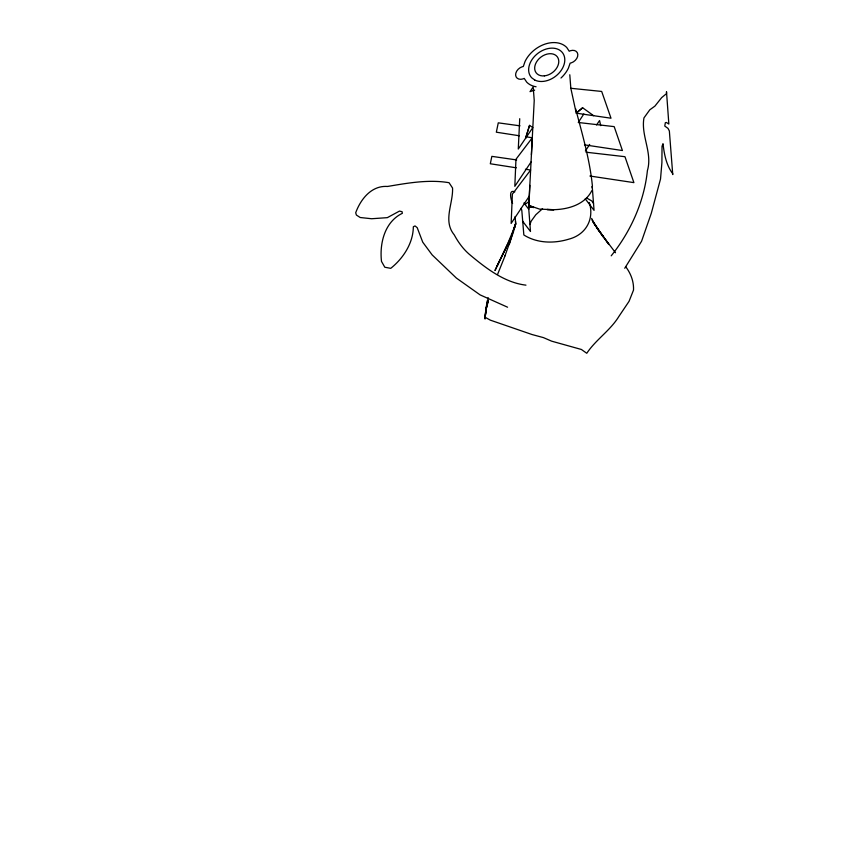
<?xml version="1.0" encoding="UTF-8"?>
<svg xmlns="http://www.w3.org/2000/svg" width="854" height="854" viewBox="0 0 854 854"><rect width="100%" height="100%" fill="white"/><g stroke="black" fill="none" stroke-linecap="round" stroke-linejoin="round"><path stroke-width="1.28" d="M531.049 161.993L514.823 186.321L515.965 159.271L532.298 137.772L525.872 136.779M519.723 118.695L518.282 149.044L532.811 127.609L529.544 125.378L525.552 138.327L529.555 125.378M529.822 185.361L528.775 209.241L523.961 202.942M531.412 154.723L534.23 100.452L533.195 86.937L530.024 91.645L534.636 90.118M532.202 139.565L528.669 207.864L530.483 231.498L522.467 220.994M625.587 266.565C630.786 273.333 633.914 281.5 633.519 290.072L629.056 301.323L618.936 316.364C610.3 330.519 595.9 339.561 586.773 353.278L581.382 349.467L551.663 341.173L543.454 337.618L532.074 334.544L490.345 320.154L485.2 317.304L485.798 309.543L487.976 300.715M485.221 317.005L485.766 310.258M485.979 312.585L486.3 310.205M487.132 300.939L485.915 309.714L488.104 300.651M486.801 306.554L487.186 304.024M487.57 301.483L488.146 297.672M514.834 225.328L509.24 244.586M515.528 223.705L514.012 229.801L515.261 224.933M513.948 230.068L515.517 223.748M513.638 231.338L505.002 255.805M529.95 224.581L531.124 221.229L535.8 214.76L542.557 208.686M514.46 227.367L507.543 244.063L494.978 270.569L499.28 261.185M497.54 274.486L505.237 255.367M505.888 248.044L507.489 244.82L496.964 266.299L510.543 238.757M508.002 243.806L510.041 239.771M591.758 190.784C583.72 206.615 563.266 210.671 546.987 209.518L554.011 209.689L539.589 209.134L528.85 205.398L533.761 207.565L528.829 206.679L531.38 206.849M585.406 150.966L589.676 144.422M583.837 113.966L578.275 122.485L614.186 126.627L622.427 150.539L584.467 144.849M624.733 268.263L641.589 241.212L651.303 213.265L660.526 178.998L661.903 162.655L662.031 146.29L663.014 143.718C664.198 154.104 666.259 165.132 672.642 173.597L672.749 174.579L669.355 130.95L667.988 128.367L664.764 126.061L665.351 122.698L666.398 122.474L668.853 124.054L666.504 91.752L666.483 93.641L661.69 97.591L654.911 106.12L649.798 109.814L643.959 117.905C640.735 135.647 652.702 152.695 647.396 170.651C644.162 201.8 630.668 231.594 611.218 255.816M529.277 196.185L511.14 223.438L512.379 194.125L530.633 170.031L525.423 169.231M596.562 124.94L599.561 120.553L600.746 125.666M569.789 74.768L570.835 88.282L576.247 113.176L582.609 107.743L593.626 115.685M576.247 113.176L582.609 107.743M524.89 204.501L528.839 201.672M525.957 285.151C504.885 282.674 486.481 268.658 470.511 255.314C463.658 249.699 458.417 242.611 454.253 234.861C442.682 220.823 453.239 203.818 452.556 188.029L449.044 182.703C428.719 179.265 407.753 183.044 387.513 186.46C371.415 185.318 360.612 199.302 355.702 212.753L356.396 215.048L360.196 217.514L371.629 218.741L387.332 217.653L399.48 211.087L402.063 211.696L402.351 213.308C384.716 221.837 379.443 243.209 381.492 261.409L384.812 267.238L390.737 268.337C403.291 258.346 413.219 243.059 413.336 226.726L415.044 225.936L417.211 227.687L422.741 242.173L432.167 254.919L456.388 278.073L480.119 294.897L507.575 307.205M570.835 88.282L601.686 91.442L611.005 118.215L577.485 113.347M585.993 152.204L624.957 156.698L633.903 182.628L589.911 176.02M520.022 125.837L498.277 122.837L496.334 132.199L519.456 135.786M516.67 159.933L491.851 156.357L490.313 163.765L516.328 167.811M586.495 197.904L591.907 201.021L593.53 203.444M514.813 191.862C508.066 188.777 511.044 200.466 512.581 203.476M615.51 252.752L597.747 229.267L593.252 222.157L608.913 244.543L596.508 227.292M585.236 198.811L594.053 210.362L592.238 186.727M515.111 216.489L515.741 224.388M601.867 235.01L603.105 236.804L592.025 220.001M593.252 222.157L594.96 224.837L591.608 218.378M575.596 108.725C582.3 134.195 589.826 159.826 592.42 186.076M592.035 186.503L592.345 188.104M589.335 202.505C594.491 219.393 585.833 234.797 568.647 239.216C553.979 243.668 537.081 243.379 523.844 234.967L521.826 210.639A9.864 3.8 66.3 0 0 521.153 208.291M515.336 218.197L515.378 218.998M515.528 221.378L515.699 224.303M560.993 78.024A26.517 19.311 -37.4 0 0 568.358 68.256L570.152 63.121L571.251 62.876A7.75 5.647 -37.4 0 0 577.816 54.475A7.75 5.647 -37.4 0 0 570.323 50.749L569.234 51.24L566.768 47.514A26.517 19.311 -37.4 0 0 525.093 61.371L523.299 66.505L522.2 66.751A7.75 5.647 -37.4 0 0 515.624 75.152A7.75 5.647 -37.4 0 0 523.128 78.878L524.217 78.387L526.683 82.112A26.517 19.311 -37.4 0 0 536.077 86.777M485.766 310.675C483.823 333.626 486.118 301.932 487.976 302.327L485.766 310.675M534.807 80.062L531.69 77.789A19.888 14.486 -37.4 0 1 543.955 49.831A19.888 14.486 -37.4 0 1 564.088 64.498A19.888 14.486 -37.4 0 1 534.807 80.062M544.382 75.867A13.258 9.65 -37.4 0 0 558.142 58.264A13.258 9.65 -37.4 0 0 537.657 60.303A13.258 9.65 -37.4 0 0 544.382 75.867"/></g></svg>
